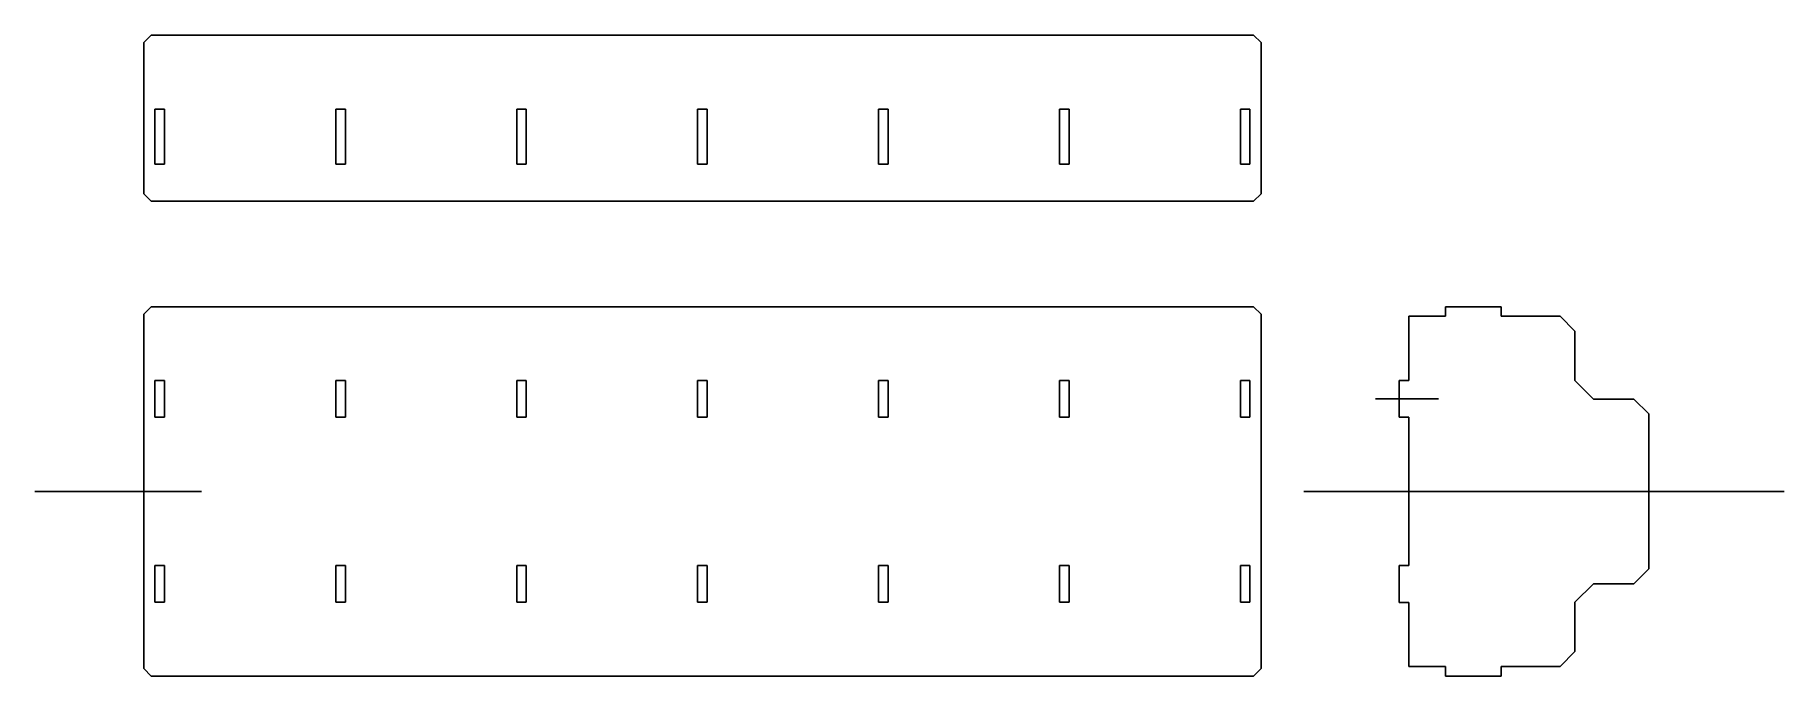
# Model space of a CAD drawing. Header units: millimetres. Extents: x 192 to 666, y 235 to 409.
import ezdxf

# ---------------------------------------------------------------- set-up
doc = ezdxf.new("R2010")
doc.units = ezdxf.units.MM

msp = doc.modelspace()

# ---------------------------------------------------------------- linework, layer by layer
for p, q in [((223.32, 408.77), (221.32, 406.77)), ((521.91, 408.77), (223.32, 408.77)), ((523.91, 406.77), (521.91, 408.77)), ((221.32, 406.77), (221.32, 365.77)), ((523.91, 365.77), (523.91, 406.77)), ((224.32, 388.72), (226.91, 388.72)), ((224.32, 373.82), (224.32, 388.72)), ((226.91, 388.72), (226.91, 373.82)), ((273.32, 388.72), (275.91, 388.72)), ((273.32, 373.82), (273.32, 388.72)), ((275.91, 388.72), (275.91, 373.82)), ((322.32, 388.72), (324.91, 388.72)), ((322.32, 373.82), (322.32, 388.72)), ((324.91, 388.72), (324.91, 373.82)), ((371.32, 388.72), (373.91, 388.72)), ((371.32, 373.82), (371.32, 388.72)), ((373.91, 388.72), (373.91, 373.82)), ((420.32, 388.72), (422.91, 388.72)), ((420.32, 373.82), (420.32, 388.72)), ((422.91, 388.72), (422.91, 373.82)), ((469.32, 388.72), (471.91, 388.72)), ((469.32, 373.82), (469.32, 388.72)), ((471.91, 388.72), (471.91, 373.82)), ((518.32, 388.72), (520.91, 388.72)), ((518.32, 373.82), (518.32, 388.72)), ((520.91, 388.72), (520.91, 373.82)), ((226.91, 373.82), (224.32, 373.82)), ((275.91, 373.82), (273.32, 373.82)), ((324.91, 373.82), (322.32, 373.82)), ((373.91, 373.82), (371.32, 373.82)), ((422.91, 373.82), (420.32, 373.82)), ((471.91, 373.82), (469.32, 373.82)), ((520.91, 373.82), (518.32, 373.82)), ((223.32, 363.77), (221.32, 365.77)), ((521.91, 363.77), (523.91, 365.77)), ((223.32, 363.77), (521.91, 363.77)), ((223.32, 335.21), (221.32, 333.21)), ((221.32, 237.21), (221.32, 333.21)), ((223.32, 335.21), (521.91, 335.21)), ((521.91, 335.21), (523.91, 333.21)), ((523.91, 333.21), (523.91, 237.21)), ((563.91, 332.61), (563.91, 315.26)), ((563.91, 332.61), (573.91, 332.61)), ((573.91, 335.21), (588.91, 335.21)), ((573.91, 332.61), (573.91, 335.21)), ((588.91, 332.61), (588.91, 335.21)), ((588.91, 332.61), (604.91, 332.61)), ((604.91, 332.61), (608.91, 328.61)), ((608.91, 328.61), (608.91, 315.21)), ((224.32, 315.21), (226.91, 315.21)), ((224.32, 305.31), (224.32, 315.21)), ((226.91, 315.21), (226.91, 305.31)), ((273.32, 315.21), (275.91, 315.21)), ((273.32, 305.31), (273.32, 315.21)), ((275.91, 315.21), (275.91, 305.31)), ((322.32, 315.21), (324.91, 315.21)), ((322.32, 305.31), (322.32, 315.21)), ((324.91, 315.21), (324.91, 305.31)), ((371.32, 315.21), (373.91, 315.21)), ((371.32, 305.31), (371.32, 315.21)), ((373.91, 315.21), (373.91, 305.31)), ((420.32, 315.21), (422.91, 315.21)), ((420.32, 305.31), (420.32, 315.21)), ((422.91, 315.21), (422.91, 305.31)), ((469.32, 315.21), (471.91, 315.21)), ((469.32, 305.31), (469.32, 315.21)), ((471.91, 315.21), (471.91, 305.31)), ((518.32, 315.21), (520.91, 315.21)), ((518.32, 305.31), (518.32, 315.21)), ((520.91, 315.21), (520.91, 305.31)), ((561.31, 315.26), (563.91, 315.26)), ((561.31, 305.26), (561.31, 315.26)), ((608.91, 315.21), (613.91, 310.21)), ((554.9, 310.26), (571.97, 310.26)), ((613.91, 310.21), (624.91, 310.21)), ((624.91, 310.21), (628.91, 306.21)), ((226.91, 305.31), (224.32, 305.31)), ((275.91, 305.31), (273.32, 305.31)), ((324.91, 305.31), (322.32, 305.31)), ((373.91, 305.31), (371.32, 305.31)), ((422.91, 305.31), (420.32, 305.31)), ((471.91, 305.31), (469.32, 305.31)), ((520.91, 305.31), (518.32, 305.31)), ((563.91, 305.26), (561.31, 305.26)), ((563.91, 305.31), (563.91, 305.26)), ((563.91, 305.26), (563.91, 265.16)), ((628.91, 306.21), (628.91, 285.21)), ((191.83, 285.21), (236.92, 285.21)), ((535.47, 285.21), (593.53, 285.21)), ((593.53, 285.21), (608.91, 285.21)), ((608.91, 285.21), (665.56, 285.21)), ((628.91, 264.21), (628.91, 285.21)), ((226.91, 265.11), (224.32, 265.11)), ((224.32, 265.11), (224.32, 255.21)), ((226.91, 255.21), (226.91, 265.11)), ((275.91, 265.11), (273.32, 265.11)), ((273.32, 265.11), (273.32, 255.21)), ((275.91, 255.21), (275.91, 265.11)), ((324.91, 265.11), (322.32, 265.11)), ((322.32, 265.11), (322.32, 255.21)), ((324.91, 255.21), (324.91, 265.11)), ((373.91, 265.11), (371.32, 265.11)), ((371.32, 265.11), (371.32, 255.21)), ((373.91, 255.21), (373.91, 265.11)), ((422.91, 265.11), (420.32, 265.11)), ((420.32, 265.11), (420.32, 255.21)), ((422.91, 255.21), (422.91, 265.11)), ((471.91, 265.11), (469.32, 265.11)), ((469.32, 265.11), (469.32, 255.21)), ((471.91, 255.21), (471.91, 265.11)), ((520.91, 265.11), (518.32, 265.11)), ((518.32, 265.11), (518.32, 255.21)), ((520.91, 255.21), (520.91, 265.11)), ((561.31, 265.16), (561.31, 255.16)), ((563.91, 265.16), (561.31, 265.16)), ((624.91, 260.21), (628.91, 264.21)), ((608.91, 255.21), (613.91, 260.21)), ((613.91, 260.21), (624.91, 260.21)), ((224.32, 255.21), (226.91, 255.21)), ((273.32, 255.21), (275.91, 255.21)), ((322.32, 255.21), (324.91, 255.21)), ((371.32, 255.21), (373.91, 255.21)), ((420.32, 255.21), (422.91, 255.21)), ((469.32, 255.21), (471.91, 255.21)), ((518.32, 255.21), (520.91, 255.21)), ((561.31, 255.16), (563.91, 255.16)), ((563.91, 255.16), (563.91, 237.81)), ((608.91, 255.21), (608.91, 241.81)), ((604.91, 237.81), (608.91, 241.81)), ((223.32, 235.21), (221.32, 237.21)), ((523.91, 237.21), (521.91, 235.21)), ((573.91, 237.81), (563.91, 237.81)), ((573.91, 237.81), (573.91, 235.21)), ((588.91, 237.81), (588.91, 235.21)), ((588.91, 237.81), (604.91, 237.81)), ((521.91, 235.21), (223.32, 235.21)), ((573.91, 235.21), (588.91, 235.21))]:
    msp.add_line(p, q)

doc.saveas('drawing.dxf')
